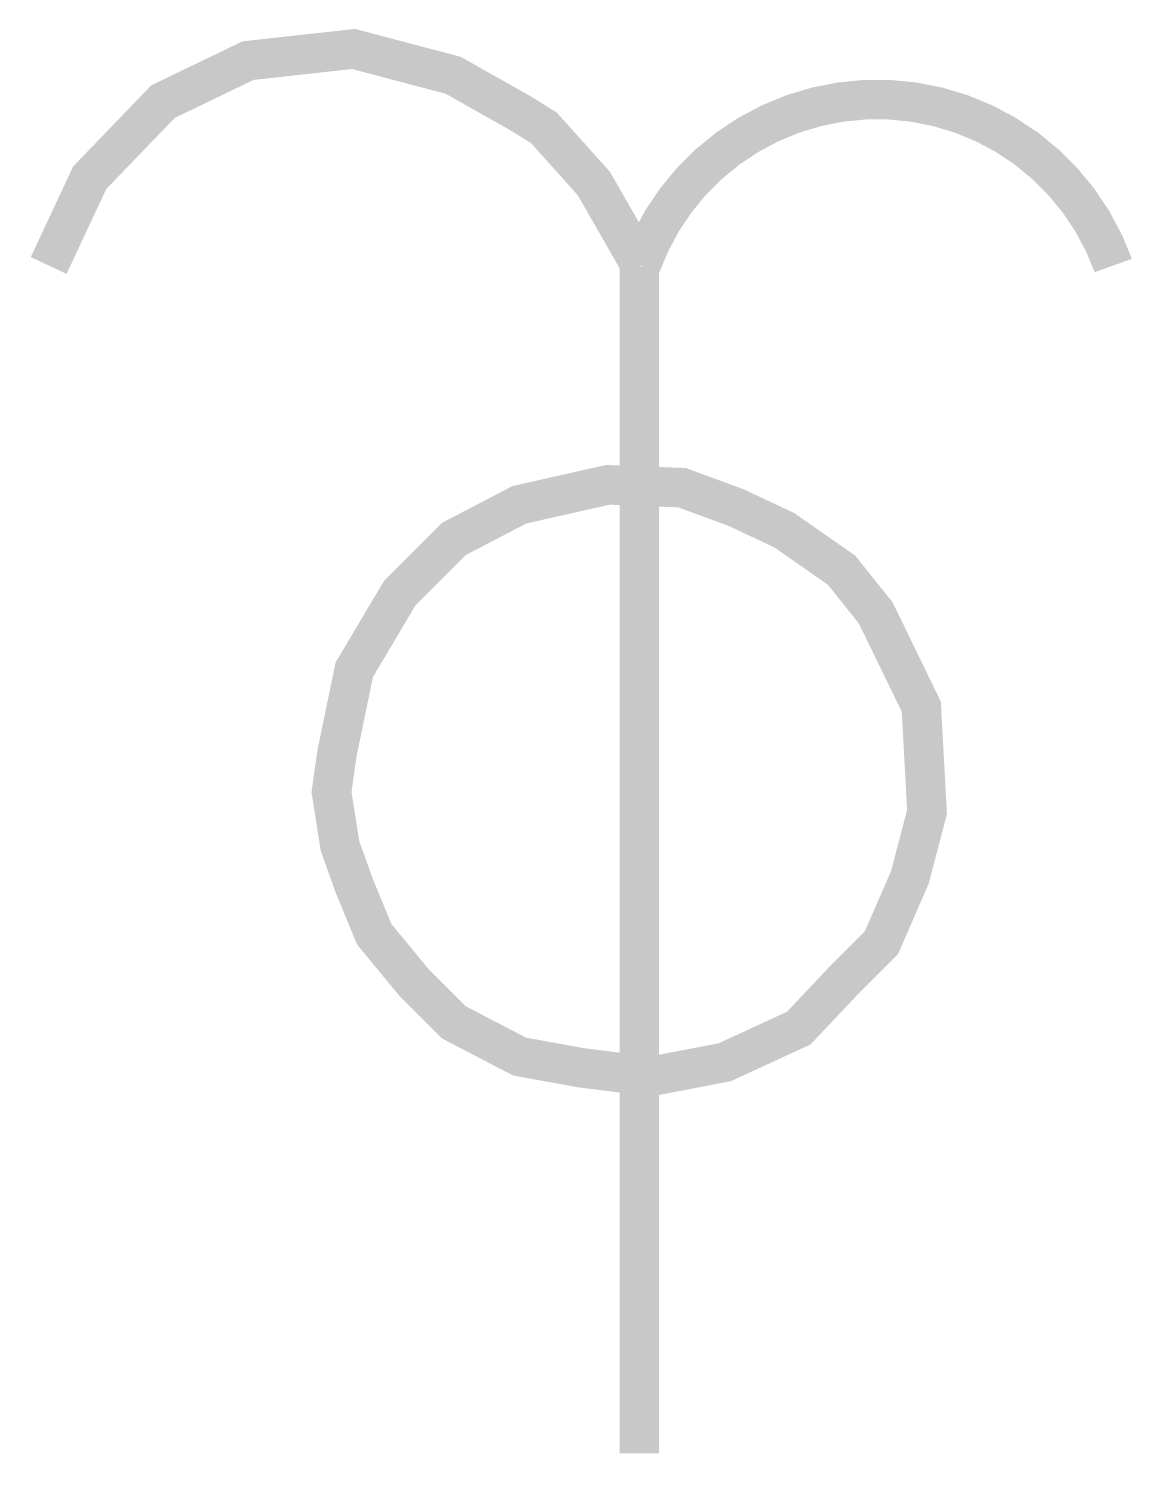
# Model space of a CAD drawing. Extents: x 6.07 to 8.86, y 2 to 5.65.
import ezdxf

# ---------------------------------------------------------------- set-up
doc = ezdxf.new("R2010")
doc.units = 0
doc.header["$MEASUREMENT"] = 0
doc.layers.get('0').update_dxf_attribs({"linetype": 'CONTINUOUS'})

msp = doc.modelspace()

# ---------------------------------------------------------------- linework, layer by layer
at = {"const_width": 0.1}
for points in [[(6.1233, 5.0516), (6.227, 5.2735), (6.4122, 5.4658), (6.627, 5.5694), (6.8937, 5.5989), (7.1456, 5.5324), (7.3159, 5.4362), (7.3752, 5.3992), (7.5011, 5.2587), (7.6197, 5.0516)], [(7.616, 5.0494), (7.616, 2.0494)]]:
    msp.add_lwpolyline(points, dxfattribs=at)
msp.add_lwpolyline([(7.6197, 5.0516, -0.70326), (8.8137, 5.0516, 0.949327)], format="xyb", dxfattribs=at)
msp.add_lwpolyline([(6.838, 3.7208), (6.8524, 3.8215), (6.8956, 4.03), (7.0108, 4.2241), (7.1476, 4.3607), (7.3132, 4.447), (7.5364, 4.4973), (7.7236, 4.4901), (7.8604, 4.4398), (7.9828, 4.3822), (8.1268, 4.2816), (8.2132, 4.1738), (8.3285, 3.9365), (8.3429, 3.6705), (8.2996, 3.5051), (8.2276, 3.3398), (8.134, 3.2463), (8.0188, 3.1241), (7.8316, 3.0378), (7.6444, 3.0019), (7.4716, 3.0235), (7.3132, 3.0522), (7.1476, 3.1385), (7.0468, 3.2391), (6.946, 3.3614), (6.8956, 3.4836), (6.8596, 3.5842)], close=True, dxfattribs=at)

doc.saveas('drawing.dxf')
